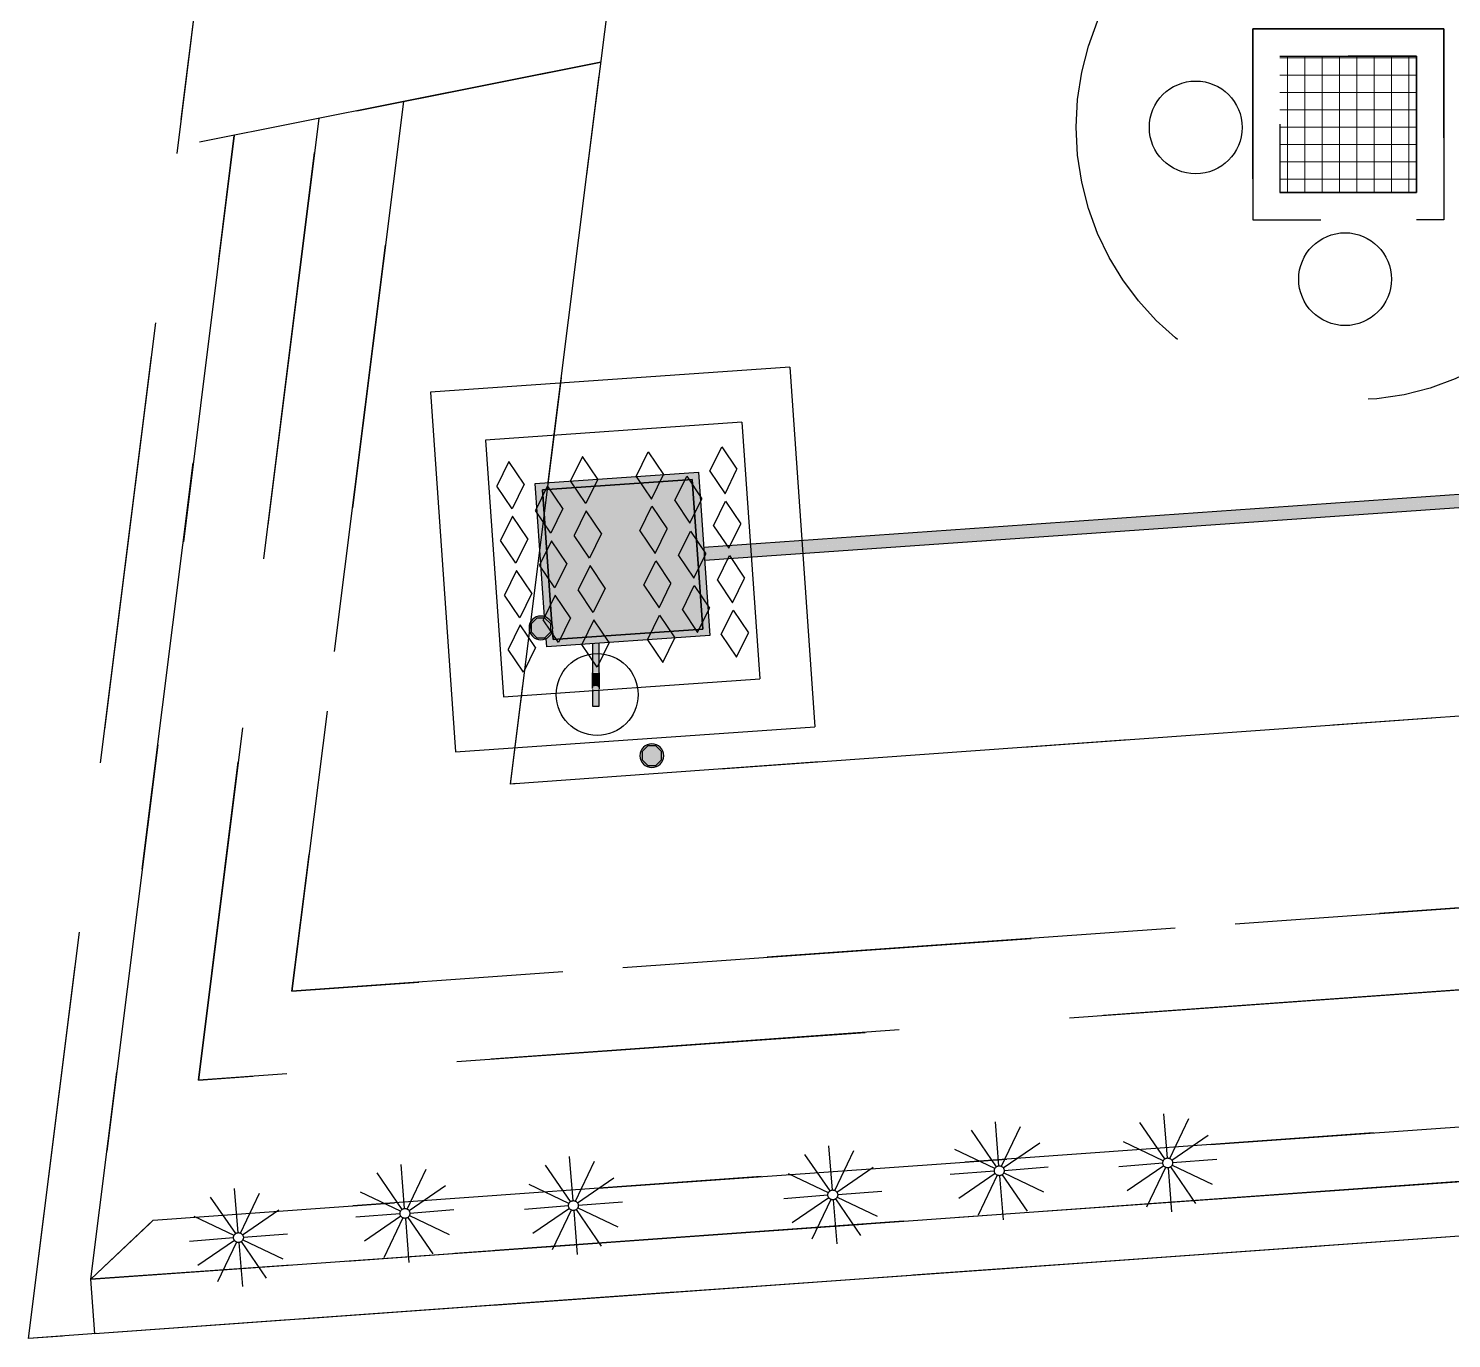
# Model space of a CAD drawing. Header units: metres. Extents: x 4 to 151, y -16 to 34.
# Drawn here: x 23.43 to 28.65, y 0 to 4.8 of the extents above; entities that cross this region are included whole.
import ezdxf

# ---------------------------------------------------------------- set-up
doc = ezdxf.new("R2010")
doc.units = ezdxf.units.M
doc.linetypes.add('IMPORT-_Tracejado pequeno', pattern=[2.25, 1.5, -0.75])
for name, color, linetype, lineweight in [('A-ANNO-NOTE', 7, 'Continuous', 9), ('Dispositivos elétricos', 7, 'Continuous', 50), ('E-POWR-CNDT', 7, 'Continuous', 25), ('KIRYA - PAREDE', 7, 'Continuous', 35), ('KIRYA - PAREDE VISTA', 7, 'Continuous', 18), ('KIRYA - PISO', 7, 'Continuous', 9), ('VEGETAÇÃO', 7, 'Continuous', 9)]:
    doc.layers.add(name, color=color, linetype=linetype, lineweight=lineweight)
doc.layers.add('Base Revit Coremas_dwg', color=7, linetype='Continuous', lineweight=9, true_color=0x767676)

# ---------------------------------------------------------------- blocks, each defined once
blk = doc.blocks.new('Caixa de Passagem no Passeio - Caixa de Passagem no Passeio 2-V1-PLANTA BAIXA - TÉRREO')
at = {"layer": 'Dispositivos elétricos', "lineweight": 25, "true_color": 0x82482d}
blk.add_hatch(color=27, dxfattribs=at).paths.add_polyline_path([(0.3, -0.3), (0.3, 0.3), (-0.3, 0.3), (-0.3, -0.3), (0.1891, -0.3), (0.1961, -0.2886), (0.201, -0.2832), (0.2141, -0.2758), (0.2134, -0.275), (-0.275, -0.275), (-0.275, 0.275), (0.275, 0.275), (0.275, -0.275), (0.2434, -0.2751), (0.2569, -0.2832), (0.2623, -0.2881), (0.2702, -0.3), (0.2789, -0.3)])
at = {"layer": 'Dispositivos elétricos', "lineweight": 25, "true_color": 0x5a6266}
blk.add_hatch(color=251, dxfattribs=at).paths.add_polyline_path([(0.275, -0.275), (0.275, 0.275), (-0.275, 0.275), (-0.275, -0.275), (0.2173, -0.2748), (0.2229, -0.2734), (0.2323, -0.2729), (0.2434, -0.275), (0.2629, -0.275)])
at = {"layer": 'Dispositivos elétricos', "color": 253, "lineweight": 25, "true_color": 0xababab}
for p, q in [((-0.3, -0.3), (-0.3, 0.3)), ((-0.3, 0.3), (0.3, 0.3)), ((-0.275, -0.275), (-0.275, 0.275)), ((-0.275, 0.275), (0.275, 0.275)), ((-0.275, 0.275), (-0.275, -0.275)), ((0.275, 0.275), (-0.275, 0.275)), ((0.275, 0.275), (0.275, -0.275)), ((0.275, -0.275), (0.275, 0.275)), ((0.3, 0.3), (0.3, -0.3)), ((0.1891, -0.3), (-0.3, -0.3)), ((0.2166, -0.275), (-0.275, -0.275)), ((-0.275, -0.275), (0.2166, -0.275)), ((0.275, -0.275), (0.2428, -0.275)), ((0.2428, -0.275), (0.275, -0.275)), ((0.3, -0.3), (0.2693, -0.3))]:
    blk.add_line(p, q, dxfattribs=at)
blk = doc.blocks.new('PVC Corrugado Amarelo_Caixa de Octogonal 4x4 - PVC Corrugado Amarelo_Caixa de Octogonal 4x4-2829200-PLANTA BAIXA - TÉRREO')
at = {"layer": 'Dispositivos elétricos', "lineweight": 25, "true_color": 0xffff00}
h = blk.add_hatch(color=2, dxfattribs=at)
h.paths.add_polyline_path([(0, -0.0435), (0.0148, -0.0405), (0.0242, -0.0358), (0.0308, -0.0308), (0.0377, -0.0217), (0.0423, -0.0093), (0.0435, 0), (0.0405, 0.0148), (0.0358, 0.0242), (0.0308, 0.0308), (0.0205, 0.0382), (0.0093, 0.0423), (-0.0032, 0.0431), (-0.0113, 0.042), (-0.0253, 0.0349), (-0.031, 0.0304), (-0.0377, 0.0218), (-0.0424, 0.0082), (-0.0435, 0), (-0.0405, -0.0148), (-0.0358, -0.0242), (-0.0276, -0.0332), (-0.0217, -0.0377), (-0.0082, -0.0424), (-0.0032, -0.0431)])
h.paths.add_polyline_path([(0.0032, -0.0358), (-0.0153, -0.0353), (-0.0358, -0.0142), (-0.0353, 0.0153), (-0.0148, 0.0358), (0.0148, 0.0358), (0.0358, 0.0148), (0.0358, -0.0148), (0.0142, -0.0358), (0.0062, -0.0358)])
blk.add_hatch(color=2, dxfattribs=at).paths.add_polyline_path([(0.0148, -0.0358), (0.0358, -0.0148), (0.0358, 0.0148), (0.0148, 0.0358), (-0.0148, 0.0358), (-0.0358, 0.0148), (-0.0358, -0.0148), (-0.0148, -0.0358)])
at = {"layer": 'Dispositivos elétricos', "color": 253, "lineweight": 25, "true_color": 0xababab}
for p, q in [((-0.0148, 0.0358), (-0.0358, 0.0148)), ((-0.0358, 0.0148), (-0.0358, -0.0148)), ((0.0148, 0.0358), (-0.0148, 0.0358)), ((0.0358, 0.0148), (0.0148, 0.0358)), ((0.0358, -0.0148), (0.0358, 0.0148)), ((-0.0358, -0.0148), (-0.0148, -0.0358)), ((-0.0148, -0.0358), (0.0148, -0.0358)), ((0.0148, -0.0358), (0.0358, -0.0148))]:
    blk.add_line(p, q, dxfattribs=at)
for start, end in [(360, 180), (180, 360)]:
    blk.add_arc((0, 0), 0.0435, start, end, dxfattribs=at)
blk = doc.blocks.new('ELE_PRAÇA_COREMAS_rvt-1-PLANTA BAIXA - TÉRREO')
at = {"layer": 'E-POWR-CNDT', "lineweight": 5, "true_color": 0xbcbcbc}
for points in [[(2.4769, 2.8744), (12.7748, 3.5946), (12.7731, 3.6181), (2.4753, 2.8972), (2.4764, 2.8804)], [(2.4785, 2.8508), (12.7764, 3.5717), (12.7748, 3.5945), (2.4769, 2.8743), (2.4785, 2.8508)]]:
    blk.add_hatch(color=9, dxfattribs=at).paths.add_polyline_path(points)
at = {"layer": 'E-POWR-CNDT', "lineweight": 5, "true_color": 0xffd4ab}
for points in [[(2.0677, 2.4388), (2.0797, 2.4388), (2.0797, 2.5459), (2.0672, 2.545), (2.0672, 2.4388)], [(2.0922, 2.4388), (2.0918, 2.5467), (2.0797, 2.5459), (2.0797, 2.4388), (2.0918, 2.4388)], [(2.0675, 2.3818), (2.0709, 2.3885), (2.0765, 2.3899), (2.0797, 2.3906), (2.0797, 2.4378), (2.0672, 2.4378), (2.0675, 2.3821)], [(2.092, 2.3818), (2.0918, 2.3987), (2.0918, 2.4378), (2.0797, 2.4378), (2.0797, 2.3903), (2.0863, 2.3884), (2.0906, 2.384), (2.0918, 2.382)], [(2.0709, 2.3178), (2.0797, 2.3178), (2.0797, 2.3903), (2.0735, 2.3886), (2.0709, 2.3866), (2.0689, 2.3819), (2.0676, 2.3805), (2.068, 2.3749), (2.0674, 2.3374), (2.0677, 2.3178), (2.0699, 2.3178)], [(2.0886, 2.3178), (2.0922, 2.3178), (2.0918, 2.3747), (2.0918, 2.3811), (2.0918, 2.3811), (2.0896, 2.3845), (2.087, 2.3867), (2.0859, 2.3886), (2.0797, 2.3903), (2.0797, 2.3178), (2.086, 2.3178)]]:
    blk.add_hatch(color=41, dxfattribs=at).paths.add_polyline_path(points)
h = blk.add_hatch(color=41, dxfattribs=at)
h.paths.add_polyline_path([(2.0677, 2.381), (2.0701, 2.3835), (2.0696, 2.3848), (2.068, 2.3818)])
h.paths.add_polyline_path([(2.0906, 2.384), (2.0864, 2.3879), (2.0881, 2.3852), (2.0896, 2.3845)])
at = {"layer": 'A-ANNO-NOTE', "color": 253, "lineweight": 25, "true_color": 0xababab}
for p, q in [((2.79, 3.5579), (1.4732, 3.4658)), ((2.79, 3.5579), (2.882, 2.2411)), ((1.4732, 3.4658), (1.5652, 2.149)), ((2.6147, 3.3563), (1.6747, 3.2906)), ((2.6147, 3.3563), (2.6805, 2.4164)), ((1.6747, 3.2906), (1.7405, 2.3506)), ((2.2272, 3.1579), (2.271, 3.2478)), ((2.271, 3.2478), (2.3269, 3.1649)), ((2.497, 3.1768), (2.5408, 3.2667)), ((2.5408, 3.2667), (2.5967, 3.1838)), ((1.7604, 3.2121), (1.7166, 3.1222)), ((1.8163, 3.1292), (1.7604, 3.2121)), ((2.0302, 3.231), (1.9864, 3.1411)), ((2.0862, 3.1481), (2.0302, 3.231)), ((2.5529, 3.0939), (2.5967, 3.1838)), ((2.0423, 3.0582), (1.9864, 3.1411)), ((2.0862, 3.1481), (2.0423, 3.0582)), ((2.2272, 3.1579), (2.2831, 3.075)), ((2.2831, 3.075), (2.3269, 3.1649)), ((2.3685, 3.069), (2.4123, 3.1588)), ((2.4123, 3.1588), (2.4682, 3.0759)), ((2.497, 3.1768), (2.5529, 3.0939)), ((1.7725, 3.0393), (1.7166, 3.1222)), ((1.8163, 3.1292), (1.7725, 3.0393)), ((1.9027, 3.1232), (1.8588, 3.0333)), ((1.9586, 3.0403), (1.9027, 3.1232)), ((1.9148, 2.9504), (1.8588, 3.0333)), ((1.9586, 3.0403), (1.9148, 2.9504)), ((2.0442, 3.0314), (2.0004, 2.9416)), ((2.1001, 2.9485), (2.0442, 3.0314)), ((2.2411, 2.9584), (2.2849, 3.0483)), ((2.2849, 3.0483), (2.3409, 2.9654)), ((2.3685, 3.069), (2.4244, 2.9861)), ((2.4244, 2.9861), (2.4682, 3.0759)), ((2.5109, 2.9773), (2.5548, 3.0671)), ((2.5548, 3.0671), (2.6107, 2.9842)), ((1.7744, 3.0126), (1.7305, 2.9227)), ((1.8303, 2.9297), (1.7744, 3.0126)), ((2.5109, 2.9773), (2.5668, 2.8944)), ((2.5668, 2.8944), (2.6107, 2.9842)), ((1.7865, 2.8398), (1.7305, 2.9227)), ((1.8303, 2.9297), (1.7865, 2.8398)), ((1.9167, 2.9221), (1.8729, 2.8322)), ((1.9727, 2.8391), (1.9167, 2.9221)), ((2.0563, 2.8587), (2.0004, 2.9416)), ((2.1001, 2.9485), (2.0563, 2.8587)), ((2.2411, 2.9584), (2.297, 2.8755)), ((2.297, 2.8755), (2.3409, 2.9654)), ((2.3825, 2.8678), (2.4264, 2.9577)), ((2.4264, 2.9577), (2.4823, 2.8748)), ((2.4385, 2.7849), (2.4823, 2.8748)), ((1.9288, 2.7493), (1.8729, 2.8322)), ((1.9727, 2.8391), (1.9288, 2.7493)), ((2.0581, 2.8319), (2.0143, 2.7421)), ((2.1141, 2.749), (2.0581, 2.8319)), ((2.2551, 2.7589), (2.2989, 2.8488)), ((2.2989, 2.8488), (2.3548, 2.7659)), ((2.3825, 2.8678), (2.4385, 2.7849)), ((2.5249, 2.7778), (2.5687, 2.8676)), ((2.5687, 2.8676), (2.6246, 2.7847)), ((1.7883, 2.8131), (1.7445, 2.7232)), ((1.8443, 2.7302), (1.7883, 2.8131)), ((2.311, 2.676), (2.3548, 2.7659)), ((2.5249, 2.7778), (2.5808, 2.6949)), ((2.5808, 2.6949), (2.6246, 2.7847)), ((1.8004, 2.6403), (1.7445, 2.7232)), ((1.8443, 2.7302), (1.8004, 2.6403)), ((1.9307, 2.7228), (1.8868, 2.6329)), ((1.9866, 2.6399), (1.9307, 2.7228)), ((2.0702, 2.6592), (2.0143, 2.7421)), ((2.1141, 2.749), (2.0702, 2.6592)), ((2.2551, 2.7589), (2.311, 2.676)), ((2.3965, 2.6685), (2.4403, 2.7584)), ((2.4403, 2.7584), (2.4962, 2.6755)), ((2.3965, 2.6685), (2.4524, 2.5856)), ((2.4524, 2.5856), (2.4962, 2.6755)), ((2.5388, 2.5782), (2.5827, 2.6681)), ((2.5827, 2.6681), (2.6386, 2.5852)), ((1.8023, 2.6136), (1.7584, 2.5237)), ((1.8582, 2.5307), (1.8023, 2.6136)), ((1.9428, 2.55), (1.8868, 2.6329)), ((1.9866, 2.6399), (1.9428, 2.55)), ((2.0721, 2.6324), (2.0283, 2.5425)), ((2.128, 2.5495), (2.0721, 2.6324)), ((2.269, 2.5594), (2.3128, 2.6493)), ((2.3128, 2.6493), (2.3688, 2.5664)), ((2.269, 2.5594), (2.3249, 2.4765)), ((2.3249, 2.4765), (2.3688, 2.5664)), ((2.5388, 2.5782), (2.5947, 2.4953)), ((2.5947, 2.4953), (2.6386, 2.5852)), ((1.8144, 2.4408), (1.7584, 2.5237)), ((1.8582, 2.5307), (1.8144, 2.4408)), ((2.0842, 2.4596), (2.0283, 2.5425)), ((2.128, 2.5495), (2.0842, 2.4596)), ((1.7405, 2.3506), (2.6805, 2.4164)), ((1.5652, 2.149), (2.882, 2.2411))]:
    blk.add_line(p, q, dxfattribs=at)
at = {"layer": 'E-POWR-CNDT', "color": 21, "true_color": 0xffabab}
for p, q in [((12.7731, 3.6181), (2.4752, 2.898)), ((2.4785, 2.8508), (12.7765, 3.5709))]:
    blk.add_line(p, q, dxfattribs=at)
at = {"layer": 'E-POWR-CNDT', "color": 253, "true_color": 0xababab}
for p, q in [((2.0672, 2.545), (2.0672, 2.4388)), ((2.0922, 2.4388), (2.0922, 2.5468)), ((2.0672, 2.4388), (2.0672, 2.4378)), ((2.0922, 2.4378), (2.0922, 2.4388)), ((2.0672, 2.3178), (2.0672, 2.3168)), ((2.0672, 2.3168), (2.0797, 2.3168)), ((2.0797, 2.3168), (2.0922, 2.3168)), ((2.0922, 2.3168), (2.0922, 2.3178))]:
    blk.add_line(p, q, dxfattribs=at)
at = {"layer": 'E-POWR-CNDT', "color": 253, "true_color": 0xababab, "flags": 128}
for points in [[(2.0672, 2.3808), (2.0672, 2.3816), (2.0672, 2.3825), (2.0672, 2.3835), (2.0672, 2.3846), (2.0672, 2.3857), (2.0672, 2.3869), (2.0672, 2.3883), (2.0672, 2.3897), (2.0672, 2.3911), (2.0672, 2.3927), (2.0672, 2.3943), (2.0672, 2.396), (2.0672, 2.3977), (2.0672, 2.3995), (2.0672, 2.4014), (2.0672, 2.4034), (2.0672, 2.4054), (2.0672, 2.4074), (2.0672, 2.4095), (2.0672, 2.4116), (2.0672, 2.4138), (2.0672, 2.416), (2.0672, 2.4183), (2.0672, 2.4206), (2.0672, 2.4229), (2.0672, 2.4252), (2.0672, 2.4276), (2.0672, 2.43), (2.0672, 2.4323), (2.0672, 2.4347), (2.0672, 2.4371), (2.0672, 2.4378)], [(2.0922, 2.4378), (2.0922, 2.4354), (2.0922, 2.433), (2.0922, 2.4306), (2.0922, 2.4282), (2.0922, 2.4259), (2.0922, 2.4235), (2.0922, 2.4212), (2.0922, 2.4189), (2.0922, 2.4166), (2.0922, 2.4144), (2.0922, 2.4122), (2.0922, 2.4101), (2.0922, 2.408), (2.0922, 2.4059), (2.0922, 2.4039), (2.0922, 2.4019), (2.0922, 2.4001), (2.0922, 2.3982), (2.0922, 2.3964), (2.0922, 2.3947), (2.0922, 2.3931), (2.0922, 2.3915), (2.0922, 2.39), (2.0922, 2.3886), (2.0922, 2.3873), (2.0922, 2.386), (2.0922, 2.3849), (2.0922, 2.3838), (2.0922, 2.3828), (2.0922, 2.3819), (2.0922, 2.381), (2.0922, 2.3803)], [(2.0672, 2.3778), (2.0672, 2.3777), (2.0672, 2.3776), (2.0672, 2.3773), (2.0672, 2.377), (2.0672, 2.3766), (2.0672, 2.3761), (2.0672, 2.3754), (2.0672, 2.3747), (2.0672, 2.3739), (2.0672, 2.373), (2.0672, 2.3721), (2.0672, 2.371), (2.0672, 2.3698), (2.0672, 2.3686), (2.0672, 2.3673), (2.0672, 2.3659), (2.0672, 2.3644), (2.0672, 2.3629), (2.0672, 2.3613), (2.0672, 2.3596), (2.0672, 2.3578), (2.0672, 2.356), (2.0672, 2.3541), (2.0672, 2.3522), (2.0672, 2.3502), (2.0672, 2.3482), (2.0672, 2.3461), (2.0672, 2.3439), (2.0672, 2.3417), (2.0672, 2.3395), (2.0672, 2.3373), (2.0672, 2.335), (2.0672, 2.3327), (2.0672, 2.3303), (2.0672, 2.328), (2.0672, 2.3256), (2.0672, 2.3232), (2.0672, 2.3208), (2.0672, 2.3184), (2.0672, 2.3178)], [(2.0922, 2.3178), (2.0922, 2.3202), (2.0922, 2.3226), (2.0922, 2.325), (2.0922, 2.3273), (2.0922, 2.3297), (2.0922, 2.332), (2.0922, 2.3344), (2.0922, 2.3367), (2.0922, 2.3389), (2.0922, 2.3411), (2.0922, 2.3433), (2.0922, 2.3455), (2.0922, 2.3476), (2.0922, 2.3496), (2.0922, 2.3517), (2.0922, 2.3536), (2.0922, 2.3555), (2.0922, 2.3573), (2.0922, 2.3591), (2.0922, 2.3608), (2.0922, 2.3625), (2.0922, 2.364), (2.0922, 2.3655), (2.0922, 2.3669), (2.0922, 2.3683), (2.0922, 2.3695), (2.0922, 2.3707), (2.0922, 2.3718), (2.0922, 2.3728), (2.0922, 2.3737), (2.0922, 2.3745), (2.0922, 2.3753), (2.0922, 2.3759), (2.0922, 2.3765), (2.0922, 2.3769), (2.0922, 2.3773), (2.0922, 2.3775), (2.0922, 2.3777), (2.0922, 2.3778), (2.0922, 2.3778)]]:
    blk.add_lwpolyline(points, dxfattribs=at)
at = {"layer": 'Dispositivos elétricos', "color": 253, "lineweight": 25, "true_color": 0xababab, "rotation": 273.9999999999999}
blk.add_blockref('Caixa de Passagem no Passeio - Caixa de Passagem no Passeio 2-V1-PLANTA BAIXA - TÉRREO', (2.1776, 2.8535), dxfattribs=at)
at = {"layer": 'Dispositivos elétricos', "color": 253, "lineweight": 25, "true_color": 0xababab}
for p in [(1.8781, 2.6028), (2.2846, 2.1349)]:
    blk.add_blockref('PVC Corrugado Amarelo_Caixa de Octogonal 4x4 - PVC Corrugado Amarelo_Caixa de Octogonal 4x4-2829200-PLANTA BAIXA - TÉRREO', p, dxfattribs=at)
blk = doc.blocks.new('Base Revit Coremas_dwg_A$C277F18F9-8225585-PLANTA BAIXA - TÉRREO')
at = {"layer": 'VEGETAÇÃO', "color": 254, "linetype": 'IMPORT-_Tracejado pequeno', "lineweight": 25, "true_color": 0xe3e3e3}
for p, q in [((0.171, 0.1956), (0.09, 0.3359)), ((0.18, 0.198), (0.18, 0.36)), ((0.189, 0.1956), (0.27, 0.3359)), ((0.1644, 0.189), (0.0241, 0.27)), ((0.1956, 0.189), (0.3359, 0.27)), ((0.162, 0.18), (0, 0.18)), ((0.1644, 0.171), (0.0241, 0.09)), ((0.171, 0.1644), (0.09, 0.0241)), ((0.18, 0.162), (0.18, 0)), ((0.189, 0.1644), (0.27, 0.0241)), ((0.1956, 0.171), (0.3359, 0.09)), ((0.198, 0.18), (0.36, 0.18))]:
    blk.add_line(p, q, dxfattribs=at)
blk.add_circle((0.18, 0.18), 0.018, dxfattribs=at)
blk = doc.blocks.new('Base Revit Coremas_dwg_A$C6DD851CF-8225586-PLANTA BAIXA - TÉRREO')
at = {"layer": 'VEGETAÇÃO', "color": 254, "linetype": 'IMPORT-_Tracejado pequeno', "lineweight": 25, "true_color": 0xe3e3e3}
for p, q in [((0.171, 0.1956), (0.09, 0.3359)), ((0.18, 0.198), (0.18, 0.36)), ((0.189, 0.1956), (0.27, 0.3359)), ((0.1644, 0.189), (0.0241, 0.27)), ((0.1956, 0.189), (0.3359, 0.27)), ((0.162, 0.18), (0, 0.18)), ((0.1644, 0.171), (0.0241, 0.09)), ((0.171, 0.1644), (0.09, 0.0241)), ((0.18, 0.162), (0.18, 0)), ((0.189, 0.1644), (0.27, 0.0241)), ((0.1956, 0.171), (0.3359, 0.09)), ((0.198, 0.18), (0.36, 0.18))]:
    blk.add_line(p, q, dxfattribs=at)
blk.add_circle((0.18, 0.18), 0.018, dxfattribs=at)
blk = doc.blocks.new('Base Revit Coremas_dwg_A$C7A191758-8225587-PLANTA BAIXA - TÉRREO')
at = {"layer": 'VEGETAÇÃO', "color": 254, "linetype": 'IMPORT-_Tracejado pequeno', "lineweight": 25, "true_color": 0xe3e3e3}
for p, q in [((0.171, 0.1956), (0.09, 0.3359)), ((0.18, 0.198), (0.18, 0.36)), ((0.189, 0.1956), (0.27, 0.3359)), ((0.1644, 0.189), (0.0241, 0.27)), ((0.1956, 0.189), (0.3359, 0.27)), ((0.162, 0.18), (0, 0.18)), ((0.1644, 0.171), (0.0241, 0.09)), ((0.171, 0.1644), (0.09, 0.0241)), ((0.18, 0.162), (0.18, 0)), ((0.189, 0.1644), (0.27, 0.0241)), ((0.1956, 0.171), (0.3359, 0.09)), ((0.198, 0.18), (0.36, 0.18))]:
    blk.add_line(p, q, dxfattribs=at)
blk.add_circle((0.18, 0.18), 0.018, dxfattribs=at)
blk = doc.blocks.new('Base Revit Coremas_dwg-8208185-PLANTA BAIXA - TÉRREO')
at = {"layer": 'KIRYA - PAREDE VISTA', "linetype": 'IMPORT-_Tracejado pequeno', "true_color": 0xe3e3e3}
h = blk.add_hatch(dxfattribs=at)
h.set_pattern_fill('FP_4', color=254, style=0, pattern_type=2)
h.set_pattern_definition([(90, (-1334.026, -1135.452), (-0.0635, 4e-18), []), (180, (-1334.026, -1135.452), (-8e-18, -0.0635), [])])
h.paths.add_polyline_path([(5.0868, 4.1975), (5.0868, 4.6975), (4.5868, 4.6975), (4.5868, 4.1975)])
at = {"layer": 'KIRYA - PAREDE', "color": 254, "linetype": 'IMPORT-_Tracejado pequeno', "lineweight": 25, "true_color": 0xe3e3e3, "flags": 128}
blk.add_lwpolyline([(43.8304, 32.2903), (44.0304, 32.2893), (43.8882, 3.135), (0.243, 0.0173), (0.2288, 0.2168), (43.6891, 3.3213), (43.8304, 32.2903), (44.0304, 32.2893), (43.8882, 3.135), (0.243, 0.0173), (0.2288, 0.2168), (43.6891, 3.3213)], close=True, dxfattribs=at)
at = {"layer": 'KIRYA - PAREDE', "color": 254, "linetype": 'IMPORT-_Tracejado pequeno', "lineweight": 25, "true_color": 0xe3e3e3}
blk.add_circle((2.0843, 2.3588), 0.15, dxfattribs=at)
blk.add_circle((2.0843, 2.3588), 0.15, dxfattribs=at)
at = {"layer": 'KIRYA - PAREDE VISTA', "color": 254, "linetype": 'IMPORT-_Tracejado pequeno', "lineweight": 25, "true_color": 0xe3e3e3, "flags": 128}
for points in [[(4.4868, 4.7975), (5.1868, 4.7975), (5.1868, 4.0975), (4.4868, 4.0975), (4.4868, 4.7975), (4.4868, 4.0975), (5.1868, 4.0975), (5.1868, 4.7975)], [(4.5868, 4.6975), (5.0868, 4.6975), (5.0868, 4.1975), (4.5868, 4.1975), (4.5868, 4.6975), (4.5868, 4.1975), (5.0868, 4.1975), (5.0868, 4.6975)]]:
    blk.add_lwpolyline(points, close=True, dxfattribs=at)
at = {"layer": 'KIRYA - PAREDE VISTA', "color": 254, "linetype": 'IMPORT-_Tracejado pequeno', "lineweight": 25, "true_color": 0xe3e3e3}
for centre in [(4.278, 4.436), (4.278, 4.436), (4.8254, 3.8803), (4.8254, 3.8803)]:
    blk.add_circle(centre, 0.17, dxfattribs=at)
at = {"layer": 'KIRYA - PISO', "color": 254, "linetype": 'IMPORT-_Tracejado pequeno', "lineweight": 25, "true_color": 0xe3e3e3, "flags": 128}
for points in [[(0, 0), (1.5183, 12.1051), (44.0319, 32.6096), (43.8882, 3.135), (0, 0), (1.5183, 12.1051), (44.0319, 32.6096), (43.8882, 3.135)], [(0.7543, 4.407), (0.2288, 0.2168), (43.6891, 3.3213), (43.8304, 32.2903), (17.5154, 19.5985), (43.8304, 32.2903), (43.6891, 3.3213), (0.2288, 0.2168)], [(43.8304, 32.2903), (43.6288, 31.971), (43.49, 3.5076), (0.4575, 0.4337), (0.2288, 0.2168), (0.4575, 0.4337), (43.49, 3.5076), (43.6288, 31.971)], [(1.0645, 4.4689), (0.6227, 0.9467), (42.9923, 3.9733), (43.1271, 31.618), (17.5556, 19.2849), (43.1271, 31.618), (42.9923, 3.9733), (0.6227, 0.9467)], [(1.3746, 4.5308), (0.9658, 1.272), (42.6936, 4.2528), (42.8247, 31.1391), (17.5959, 18.9712), (42.8247, 31.1391), (42.6936, 4.2528), (0.9658, 1.272)], [(1.7665, 2.031), (2.9051, 11.1086), (42.1193, 30.0217), (41.9968, 4.9048), (1.7665, 2.031), (2.9051, 11.1086), (42.1193, 30.0217), (41.9968, 4.9048)], [(2.0982, 4.6752), (0.5476, 4.3658)]]:
    blk.add_lwpolyline(points, close=True, dxfattribs=at)
at = {"layer": 'KIRYA - PISO', "color": 254, "linetype": 'IMPORT-_Tracejado pequeno', "lineweight": 25, "true_color": 0xe3e3e3}
blk.add_circle((4.8398, 4.4366), 1, dxfattribs=at)
blk.add_circle((4.8398, 4.4366), 1, dxfattribs=at)
at = {"rotation": 4.525618784365806}
for name, p in [('Base Revit Coremas_dwg_A$C7A191758-8225587-PLANTA BAIXA - TÉRREO', (4.0101, 0.4496)), ('Base Revit Coremas_dwg_A$C7A191758-8225587-PLANTA BAIXA - TÉRREO', (4.0101, 0.4496)), ('Base Revit Coremas_dwg_A$C6DD851CF-8225586-PLANTA BAIXA - TÉRREO', (3.3927, 0.4208)), ('Base Revit Coremas_dwg_A$C6DD851CF-8225586-PLANTA BAIXA - TÉRREO', (3.3927, 0.4208)), ('Base Revit Coremas_dwg_A$C7A191758-8225587-PLANTA BAIXA - TÉRREO', (1.8319, 0.2933)), ('Base Revit Coremas_dwg_A$C7A191758-8225587-PLANTA BAIXA - TÉRREO', (1.8319, 0.2933)), ('Base Revit Coremas_dwg_A$C277F18F9-8225585-PLANTA BAIXA - TÉRREO', (2.7826, 0.3324)), ('Base Revit Coremas_dwg_A$C277F18F9-8225585-PLANTA BAIXA - TÉRREO', (2.7826, 0.3324)), ('Base Revit Coremas_dwg_A$C6DD851CF-8225586-PLANTA BAIXA - TÉRREO', (1.2146, 0.2645)), ('Base Revit Coremas_dwg_A$C6DD851CF-8225586-PLANTA BAIXA - TÉRREO', (1.2146, 0.2645)), ('Base Revit Coremas_dwg_A$C277F18F9-8225585-PLANTA BAIXA - TÉRREO', (0.6044, 0.1761)), ('Base Revit Coremas_dwg_A$C277F18F9-8225585-PLANTA BAIXA - TÉRREO', (0.6044, 0.1761))]:
    blk.add_blockref(name, p, dxfattribs=at)

msp = doc.modelspace()

# ---------------------------------------------------------------- block references
at = {"lineweight": 5}
msp.add_blockref('ELE_PRAÇA_COREMAS_rvt-1-PLANTA BAIXA - TÉRREO', (23.4343, 0), dxfattribs=at)
at = {"layer": 'Base Revit Coremas_dwg', "color": 254, "linetype": 'IMPORT-_Tracejado pequeno', "lineweight": 25, "true_color": 0xe3e3e3}
msp.add_blockref('Base Revit Coremas_dwg-8208185-PLANTA BAIXA - TÉRREO', (23.4343, 0), dxfattribs=at)

doc.saveas('drawing.dxf')
